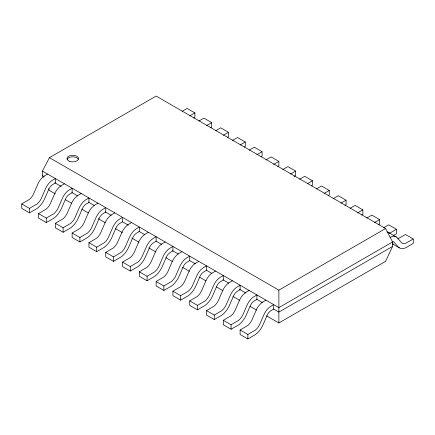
<?xml version="1.0" encoding="UTF-8"?>
<svg xmlns="http://www.w3.org/2000/svg" width="435" height="435" viewBox="0 0 435 435"><rect width="100%" height="100%" fill="white"/><g stroke="black" fill="none" stroke-linecap="round" stroke-linejoin="round"><path stroke-width="0.65" d="M43.261 177.36L42.423 175.571L42.423 171.091L49.421 157.666L156.127 96.064L385.579 228.533L392.577 241.963L392.577 246.438L385.579 261.359L278.873 322.96L266.519 315.826M47.589 174.076L44.294 176.012A12.31 7.107 -60 0 0 38.182 183.32L33.533 193.977A10.358 5.981 -60 0 1 29.384 199.453L21.75 203.917L21.75 208.392L29.504 212.867L37.252 208.392A15.845 9.146 -60 0 0 44.805 198.431L48.742 189.323A6.824 3.937 -60 0 1 52.76 184.522L55.343 183.032L55.343 178.551L52.048 180.487A12.31 7.107 -60 0 0 45.936 187.8L41.281 198.452A10.358 5.981 -60 0 1 37.133 203.928L29.504 208.392L21.75 203.917M182.031 111.382L187.137 108.435L194.891 112.91L194.891 117.385L193.782 118.021M64.391 183.777L61.09 185.707A12.31 7.107 -60 0 0 54.979 193.02L50.329 203.672A10.358 5.981 -60 0 1 46.181 209.148L38.546 213.612L38.546 218.093L46.3 222.568L54.054 218.093A15.845 9.146 -60 0 0 61.601 208.126L65.538 199.023A6.824 3.937 -60 0 1 69.556 194.217L72.139 192.727L72.139 188.252L68.844 190.182A12.31 7.107 -60 0 0 62.732 197.495L58.083 208.153A10.358 5.981 -60 0 1 53.929 213.628L46.3 218.093L38.546 213.612M189.78 115.857L194.891 112.91M198.828 121.077L203.933 118.13L211.687 122.605L211.687 127.08L210.578 127.721M81.187 193.472L77.887 195.407A12.31 7.107 -60 0 0 71.775 202.715L67.126 213.373A10.358 5.981 -60 0 1 62.977 218.849L55.343 223.313L55.343 227.788L63.097 232.263L70.851 227.788A15.845 9.146 -60 0 0 78.398 217.826L82.34 208.718A6.824 3.937 -60 0 1 86.353 203.917L88.936 202.427L88.936 197.947L85.641 199.882A12.31 7.107 -60 0 0 79.529 207.19L74.88 217.848A10.358 5.981 -60 0 1 70.726 223.324L63.097 227.788L55.343 223.313M206.582 125.552L211.687 122.605M215.624 130.777L220.73 127.825L228.484 132.305L228.484 136.78L227.374 137.416M97.984 203.172L94.689 205.102A12.31 7.107 -60 0 0 88.571 212.416L83.922 223.068A10.358 5.981 -60 0 1 79.774 228.544L72.139 233.008L72.139 237.488L79.893 241.963L87.647 237.488A15.845 9.146 -60 0 0 95.194 227.521L99.136 218.419A6.824 3.937 -60 0 1 103.149 213.612L105.738 212.122L105.738 207.647L102.437 209.578A12.31 7.107 -60 0 0 96.325 216.891L91.676 227.548A10.358 5.981 -60 0 1 87.527 233.024L79.893 237.488L72.139 233.008M223.378 135.252L228.484 132.305M232.42 140.472L237.526 137.525L245.28 142L245.28 146.475L244.171 147.117M114.78 212.867L111.485 214.803A12.31 7.107 -60 0 0 105.368 222.111L100.719 232.768A10.358 5.981 -60 0 1 96.57 238.244L88.936 242.708L88.936 247.183L96.69 251.658L104.444 247.183A15.845 9.146 -60 0 0 111.991 237.222L115.933 228.114A6.824 3.937 -60 0 1 119.946 223.313L122.534 221.817L122.534 217.342L119.233 219.278A12.31 7.107 -60 0 0 113.122 226.586L108.473 237.244A10.358 5.981 -60 0 1 104.324 242.719L96.69 247.183L88.936 242.708M240.174 144.947L245.28 142M249.217 150.173L254.323 147.22L262.077 151.701L262.077 156.176L260.967 156.812M131.577 222.568L128.281 224.498A12.31 7.107 -60 0 0 122.164 231.811L117.515 242.464A10.358 5.981 -60 0 1 113.366 247.939L105.738 252.403L105.738 256.878L113.486 261.359L121.24 256.878A15.845 9.146 -60 0 0 128.793 246.917L132.729 237.814A6.824 3.937 -60 0 1 136.748 233.008L139.331 231.518L139.331 227.043L136.03 228.973A12.31 7.107 -60 0 0 129.918 236.287L125.269 246.944A10.358 5.981 -60 0 1 121.12 252.42L113.486 256.878L105.738 252.403M256.971 154.648L262.077 151.701M266.013 159.868L271.119 156.921L278.873 161.396L278.873 165.871L277.764 166.513M148.373 232.263L145.078 234.199A12.31 7.107 -60 0 0 138.961 241.507L134.312 252.164A10.358 5.981 -60 0 1 130.163 257.64L122.534 262.104L122.534 266.579L130.282 271.054L138.036 266.579A15.845 9.146 -60 0 0 145.589 256.617L149.526 247.51A6.824 3.937 -60 0 1 153.544 242.708L156.127 241.213L156.127 236.738L152.832 238.674A12.31 7.107 -60 0 0 146.715 245.982L142.066 256.639A10.358 5.981 -60 0 1 137.917 262.115L130.282 266.579L122.534 262.104M273.767 164.343L278.873 161.396M282.81 169.568L287.916 166.616L295.669 171.096L295.669 175.571L294.011 176.528M165.169 241.963L161.874 243.894A12.31 7.107 -60 0 0 155.763 251.207L151.108 261.859A10.358 5.981 -60 0 1 146.959 267.335L139.331 271.799L139.331 276.274L147.084 280.754L154.833 276.274A15.845 9.146 -60 0 0 162.385 266.312L166.322 257.21A6.824 3.937 -60 0 1 170.341 252.403L172.923 250.913L172.923 246.438L169.628 248.369A12.31 7.107 -60 0 0 163.511 255.682L158.862 266.334A10.358 5.981 -60 0 1 154.713 271.815L147.084 276.274L139.331 271.799M290.564 174.043L295.669 171.096M299.606 179.263L304.717 176.316L312.466 180.791L312.466 185.267L311.362 185.908M181.966 251.658L178.671 253.594A12.31 7.107 -60 0 0 172.559 260.902L167.91 271.56A10.358 5.981 -60 0 1 163.756 277.035L156.127 281.499L156.127 285.974L163.881 290.449L171.629 285.974A15.845 9.146 -60 0 0 179.182 276.013L183.119 266.905A6.824 3.937 -60 0 1 187.137 262.104L189.72 260.608L189.72 256.133L186.425 258.069A12.31 7.107 -60 0 0 180.308 265.377L175.658 276.035A10.358 5.981 -60 0 1 171.51 281.51L163.881 285.974L156.127 281.499M307.36 183.739L312.466 180.791M316.408 188.964L321.514 186.011L329.262 190.486L329.262 194.967L328.159 195.603M198.762 261.359L195.467 263.289A12.31 7.107 -60 0 0 189.355 270.603L184.706 281.255A10.358 5.981 -60 0 1 180.558 286.73L172.923 291.194L172.923 295.669L180.677 300.15L188.426 295.669A15.845 9.146 -60 0 0 195.978 285.708L199.915 276.606A6.824 3.937 -60 0 1 203.933 271.799L206.516 270.309L206.516 265.834L203.221 267.764A12.31 7.107 -60 0 0 197.109 275.078L192.455 285.73A10.358 5.981 -60 0 1 188.306 291.205L180.677 295.669L172.923 291.194M324.157 193.439L329.262 190.486M333.205 198.659L338.31 195.712L346.064 200.187L346.064 204.662L344.955 205.304M215.564 271.054L212.264 272.99A12.31 7.107 -60 0 0 206.152 280.298L201.503 290.955A10.358 5.981 -60 0 1 197.354 296.431L189.72 300.895L189.72 305.37L197.474 309.845L205.228 305.37A15.845 9.146 -60 0 0 212.775 295.408L216.712 286.301A6.824 3.937 -60 0 1 220.73 281.499L223.313 280.004L223.313 275.529L220.018 277.465A12.31 7.107 -60 0 0 213.906 284.773L209.257 295.43A10.358 5.981 -60 0 1 205.102 300.906L197.474 305.37L189.72 300.895M340.953 203.134L346.064 200.187M350.001 208.36L355.107 205.407L362.861 209.882L362.861 214.363L361.751 214.999M232.361 280.754L229.06 282.685A12.31 7.107 -60 0 0 222.948 289.998L218.299 300.65A10.358 5.981 -60 0 1 214.15 306.126L206.516 310.59L206.516 315.065L214.27 319.546L222.024 315.065A15.845 9.146 -60 0 0 229.571 305.104L233.513 295.996A6.824 3.937 -60 0 1 237.526 291.194L240.109 289.705L240.109 285.229L236.814 287.16A12.31 7.107 -60 0 0 230.702 294.473L226.053 305.125A10.358 5.981 -60 0 1 221.899 310.601L214.27 315.065L206.516 310.59M357.755 212.835L362.861 209.882M366.797 218.055L371.903 215.107L379.657 219.583L379.657 224.058L378.548 224.699M249.157 290.449L245.857 292.385A12.31 7.107 -60 0 0 239.745 299.693L235.096 310.351A10.358 5.981 -60 0 1 230.947 315.826L223.313 320.29L223.313 324.766L231.067 329.241L238.82 324.766A15.845 9.146 -60 0 0 246.368 314.804L250.31 305.696A6.824 3.937 -60 0 1 254.323 300.895L256.911 299.4L256.911 294.925L253.61 296.86A12.31 7.107 -60 0 0 247.499 304.168L242.85 314.826A10.358 5.981 -60 0 1 238.701 320.301L231.067 324.766L223.313 320.29M374.551 222.53L379.657 219.583M383.594 227.755L388.7 224.803L396.454 229.278L396.454 233.758L393.131 235.672M49.421 157.666L278.873 290.14L385.579 228.533M265.954 300.15L262.658 302.08A12.31 7.107 -60 0 0 256.541 309.394L251.892 320.046A10.358 5.981 -60 0 1 247.743 325.521L240.109 329.986L240.109 334.461L247.863 338.936L255.617 334.461A15.845 9.146 -60 0 0 263.164 324.499L267.106 315.391A6.824 3.937 -60 0 1 271.119 310.59L273.707 309.1L273.707 304.625L270.407 306.555A12.31 7.107 -60 0 0 264.295 313.869L259.646 324.521A10.358 5.981 -60 0 1 255.497 329.996L247.863 334.461L240.109 329.986M389.075 233.541L396.454 229.278M392.577 241.963L278.873 307.605L42.423 171.091M392.577 246.438L278.873 312.085L273.582 309.029M392.272 241.305A6.824 3.937 -60 0 1 394.007 242.126L397.949 246.683A15.845 9.146 -60 0 0 405.496 247.928L413.25 243.453L413.25 238.978L405.616 243.328A10.358 5.981 -60 0 1 401.467 242.643L396.818 237.358A12.31 7.107 -60 0 0 390.706 237.102L390.07 237.439M397.867 238.848L405.496 234.503L413.25 238.978M388.602 232.524L396.356 236.999M392.218 243.73L399.417 247.89M42.423 175.571L44.185 176.588M54.777 182.7L61.243 186.436M71.835 192.547L77.713 195.946M88.3 202.058L94.183 205.45M105.357 211.905L111.24 215.303M122.414 221.752L128.298 225.151M138.885 231.262L144.768 234.655M155.942 241.11L161.825 244.508M172.412 250.62L178.296 254.013M189.47 260.467L195.353 263.86M206.527 270.314L211.823 273.37M222.997 279.825L228.881 283.218M239.467 289.329L245.933 293.065M256.525 299.177L262.403 302.575M55.305 193.885L49.421 190.492L48.584 188.698M65.31 199.66L71.78 203.395M81.78 209.17L88.256 212.905M98.256 218.68L105.313 222.758M115.319 228.533L122.376 232.611M131.789 238.043L138.852 242.121M148.852 247.896L155.909 251.968M165.914 257.743L172.385 261.478M182.385 267.253L189.448 271.331M199.447 277.106L205.918 280.841M216.51 286.959L222.981 290.694M232.986 296.469L239.457 300.204M250.043 306.316L256.519 310.052M389.439 233.258L389.064 232.877A12.31 7.107 -60 0 0 386.965 231.888M278.873 290.14L278.873 322.96M247.863 334.461L247.863 338.936M231.067 324.766L231.067 329.241M214.27 315.065L214.27 319.546M197.474 305.37L197.474 309.845M180.677 295.669L180.677 300.15M163.881 285.974L163.881 290.449M147.084 276.274L147.084 280.754M130.282 266.579L130.282 271.054M113.486 256.878L113.486 261.359M96.69 247.183L96.69 251.658M79.893 237.488L79.893 241.963M63.097 227.788L63.097 232.263M46.3 218.093L46.3 222.568M29.504 208.392L29.504 212.867M67.164 159.275A5.775 3.333 0 0 1 72.743 156.807A5.775 3.333 0 0 1 78.322 159.275M393.463 244.035A15.845 9.146 -60 0 1 392.832 243.894M69.856 161.445A5.775 3.333 0 0 0 78.517 158.558A5.775 3.333 0 0 0 69.856 155.67A5.775 3.333 0 0 0 69.856 161.445"/></g></svg>
